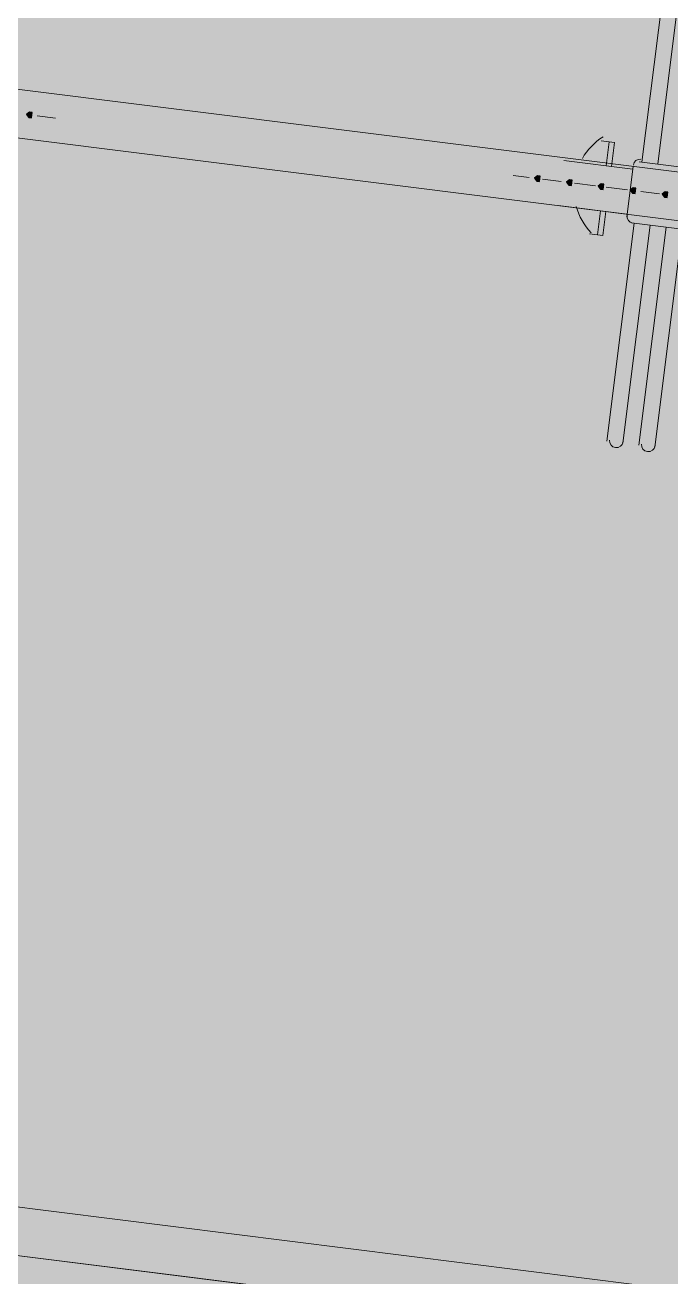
# Model space of a CAD drawing. Header units: metres. Extents: x -4 to 509425, y 7549 to 4732445.
# Drawn here: x 476017.223 to 476019.263, y 4719748.699 to 4719752.655 of the extents above; entities that cross this region are included whole.
import ezdxf

# ---------------------------------------------------------------- set-up
doc = ezdxf.new("R2010")
doc.units = ezdxf.units.M
doc.header["$LTSCALE"] = 0.01
doc.header["$MEASUREMENT"] = 0
doc.layers.get('0').update_dxf_attribs({"lineweight": 0})
doc.layers.add('_SUBESTACIÓN', color=1, linetype='Continuous')
doc.layers.add('SUBESTACION LA VID', color=253, linetype='Continuous')

# ---------------------------------------------------------------- blocks, each defined once
blk = doc.blocks.new('A$Cfff6051d')
at = {"layer": 'SUBESTACION LA VID', "transparency": 33554687}
h = blk.add_hatch(color=256, dxfattribs=at)
h.dxf.hatch_style = 2
h.paths.add_polyline_path([(476017.2444, 4719752.3696), (476017.2455, 4719752.378), (476017.2371, 4719752.3791), (476017.2276, 4719752.3718), (476017.2349, 4719752.3623), (476017.2433, 4719752.3612)])
h = blk.add_hatch(color=256, dxfattribs=at)
h.dxf.hatch_style = 2
h.paths.add_polyline_path([(476017.2444, 4719752.3696), (476017.2455, 4719752.378), (476017.2371, 4719752.3791), (476017.2276, 4719752.3718), (476017.2349, 4719752.3623), (476017.2433, 4719752.3612)])
h = blk.add_hatch(color=256, dxfattribs=at)
h.dxf.hatch_style = 2
h.paths.add_polyline_path([(476018.8489, 4719752.1685), (476018.8499, 4719752.1769), (476018.8415, 4719752.178), (476018.8321, 4719752.1706), (476018.8394, 4719752.1612), (476018.8478, 4719752.1601)])
h = blk.add_hatch(color=256, dxfattribs=at)
h.dxf.hatch_style = 2
h.paths.add_polyline_path([(476018.9497, 4719752.1559), (476018.9507, 4719752.1643), (476018.9423, 4719752.1653), (476018.9329, 4719752.158), (476018.9402, 4719752.1485), (476018.9486, 4719752.1475)])
h = blk.add_hatch(color=256, dxfattribs=at)
h.dxf.hatch_style = 2
h.paths.add_polyline_path([(476019.0505, 4719752.1432), (476019.0515, 4719752.1516), (476019.0431, 4719752.1527), (476019.0337, 4719752.1453), (476019.041, 4719752.1359), (476019.0494, 4719752.1348)])
h = blk.add_hatch(color=256, dxfattribs=at)
h.dxf.hatch_style = 2
h.paths.add_polyline_path([(476019.1513, 4719752.1306), (476019.1523, 4719752.139), (476019.1439, 4719752.14), (476019.1345, 4719752.1327), (476019.1418, 4719752.1232), (476019.1502, 4719752.1222)])
h = blk.add_hatch(color=256, dxfattribs=at)
h.dxf.hatch_style = 2
h.paths.add_polyline_path([(476019.2521, 4719752.1179), (476019.2531, 4719752.1263), (476019.2447, 4719752.1274), (476019.2353, 4719752.1201), (476019.2426, 4719752.1106), (476019.251, 4719752.1095)])
at = {"layer": 'SUBESTACION LA VID', "lineweight": 15}
for p, q in [((476071.4612, 4719745.6493), (475975.7142, 4719757.6531)), ((476071.4423, 4719745.4981), (475975.6953, 4719757.5019)), ((476071.0252, 4719742.1716), (475975.2782, 4719754.1753)), ((476071.0063, 4719742.0204), (475975.2593, 4719754.0241)), ((476019.2587, 4719752.9192), (476019.1713, 4719752.2219)), ((476019.2217, 4719752.2156), (476019.3091, 4719752.9128)), ((476017.32, 4719752.3602), (476017.2612, 4719752.3675)), ((476017.32, 4719752.3602), (476017.2612, 4719752.3675)), ((476019.0432, 4719752.2892), (476019.0684, 4719752.286)), ((476019.1429, 4719752.1999), (476018.9245, 4719752.2273)), ((476019.3309, 4719752.2019), (476019.1629, 4719752.223)), ((476018.8153, 4719752.1727), (476018.7649, 4719752.179)), ((476019.1239, 4719752.0487), (476019.144, 4719752.2083)), ((476018.9161, 4719752.1601), (476018.8573, 4719752.1674)), ((476019.0253, 4719752.1464), (476018.9581, 4719752.1548)), ((476019.1261, 4719752.1337), (476019.0589, 4719752.1422)), ((476019.2269, 4719752.1211), (476019.1681, 4719752.1285)), ((476019.125, 4719752.0571), (476018.9066, 4719752.0845)), ((476019.0483, 4719751.9899), (476019.0578, 4719752.0655)), ((476019.0607, 4719751.3399), (476019.147, 4719752.0287)), ((476019.1974, 4719752.0224), (476019.1111, 4719751.3336)), ((476019.3066, 4719752.0087), (476019.1386, 4719752.0298)), ((476019.1615, 4719751.3273), (476019.2478, 4719752.0161)), ((476019.0315, 4719751.992), (476019.0063, 4719751.9952)), ((476019.2982, 4719752.0098), (476019.2119, 4719751.3209))]:
    blk.add_line(p, q, dxfattribs=at)
for points in [[(476071.4423, 4719745.4981), (476071.4612, 4719745.6493), (475975.7142, 4719757.6531), (475975.6953, 4719757.5019), (476071.4423, 4719745.4981)], [(476071.0063, 4719742.0204), (476071.0252, 4719742.1716), (475975.2782, 4719754.1753), (475975.2593, 4719754.0241), (476071.0063, 4719742.0204)], [(476019.0757, 4719752.2083), (476019.0852, 4719752.2839), (476019.0684, 4719752.286), (476019.0589, 4719752.2104)], [(476019.041, 4719752.0676), (476019.0315, 4719751.992), (476019.0483, 4719751.9899)]]:
    blk.add_lwpolyline(points, dxfattribs=at)
at = {"layer": 'SUBESTACION LA VID'}
for points in [[(476017.2444, 4719752.3696), (476017.2455, 4719752.378), (476017.2371, 4719752.3791), (476017.2276, 4719752.3718), (476017.2349, 4719752.3623), (476017.2433, 4719752.3612)], [(476017.2444, 4719752.3696), (476017.2455, 4719752.378), (476017.2371, 4719752.3791), (476017.2276, 4719752.3718), (476017.2349, 4719752.3623), (476017.2433, 4719752.3612)], [(476018.8489, 4719752.1685), (476018.8499, 4719752.1769), (476018.8415, 4719752.178), (476018.8321, 4719752.1706), (476018.8394, 4719752.1612), (476018.8478, 4719752.1601)], [(476018.9497, 4719752.1559), (476018.9507, 4719752.1643), (476018.9423, 4719752.1653), (476018.9329, 4719752.158), (476018.9402, 4719752.1485), (476018.9486, 4719752.1475)], [(476019.0505, 4719752.1432), (476019.0515, 4719752.1516), (476019.0431, 4719752.1527), (476019.0337, 4719752.1453), (476019.041, 4719752.1359), (476019.0494, 4719752.1348)], [(476019.1513, 4719752.1306), (476019.1523, 4719752.139), (476019.1439, 4719752.14), (476019.1345, 4719752.1327), (476019.1418, 4719752.1232), (476019.1502, 4719752.1222)], [(476019.2521, 4719752.1179), (476019.2531, 4719752.1263), (476019.2447, 4719752.1274), (476019.2353, 4719752.1201), (476019.2426, 4719752.1106), (476019.251, 4719752.1095)]]:
    blk.add_lwpolyline(points, close=True, dxfattribs=at)
at = {"layer": 'SUBESTACION LA VID', "lineweight": 0}
for points in [[(476017.2444, 4719752.3696), (476017.2455, 4719752.378), (476017.2371, 4719752.3791), (476017.2276, 4719752.3718), (476017.2349, 4719752.3623), (476017.2433, 4719752.3612)], [(476017.2444, 4719752.3696), (476017.2455, 4719752.378), (476017.2371, 4719752.3791), (476017.2276, 4719752.3718), (476017.2349, 4719752.3623), (476017.2433, 4719752.3612)], [(476018.8489, 4719752.1685), (476018.8499, 4719752.1769), (476018.8415, 4719752.178), (476018.8321, 4719752.1706), (476018.8394, 4719752.1612), (476018.8478, 4719752.1601)], [(476018.9497, 4719752.1559), (476018.9507, 4719752.1643), (476018.9423, 4719752.1653), (476018.9329, 4719752.158), (476018.9402, 4719752.1485), (476018.9486, 4719752.1475)], [(476019.0505, 4719752.1432), (476019.0515, 4719752.1516), (476019.0431, 4719752.1527), (476019.0337, 4719752.1453), (476019.041, 4719752.1359), (476019.0494, 4719752.1348)], [(476019.1513, 4719752.1306), (476019.1523, 4719752.139), (476019.1439, 4719752.14), (476019.1345, 4719752.1327), (476019.1418, 4719752.1232), (476019.1502, 4719752.1222)], [(476019.2521, 4719752.1179), (476019.2531, 4719752.1263), (476019.2447, 4719752.1274), (476019.2353, 4719752.1201), (476019.2426, 4719752.1106), (476019.251, 4719752.1095)]]:
    blk.add_lwpolyline(points, close=True, dxfattribs=at)
at = {"layer": 'SUBESTACION LA VID', "lineweight": 15}
for points in [[(476019.0488, 4719752.3018), (476019.0217, 4719752.2845), (476018.9992, 4719752.2609), (476018.9833, 4719752.233)], [(476019.1681, 4719752.2309), (476019.1565, 4719752.2323), (476019.1459, 4719752.2241), (476019.1445, 4719752.2125)], [(476018.9642, 4719752.0812), (476018.9728, 4719752.0503), (476018.9888, 4719752.0218), (476019.0107, 4719751.9983)], [(476019.1245, 4719752.0529), (476019.123, 4719752.0413), (476019.1312, 4719752.0307), (476019.1428, 4719752.0293)]]:
    blk.add_open_spline(points, degree=3, dxfattribs=at)
for points in [[(476019.0696, 4719751.343), (476019.0682, 4719751.3314), (476019.0764, 4719751.3209), (476019.088, 4719751.3194), (476019.0996, 4719751.318), (476019.1102, 4719751.3262), (476019.1116, 4719751.3378)], [(476019.1704, 4719751.3304), (476019.169, 4719751.3188), (476019.1772, 4719751.3082), (476019.1888, 4719751.3068), (476019.2004, 4719751.3053), (476019.211, 4719751.3135), (476019.2124, 4719751.3251)]]:
    blk.add_open_spline(points, degree=3, knots=[0, 0, 0, 0, 1, 1, 1, 2, 2, 2, 2], dxfattribs=at)

msp = doc.modelspace()

# ---------------------------------------------------------------- hatches: boundary and pattern name
at = {"layer": '_SUBESTACIÓN', "transparency": 33554559}
h = msp.add_hatch(color=1, dxfattribs=at)
h.dxf.hatch_style = 1
h.paths.add_polyline_path([(475968.6399, 4719805.825), (476089.9386, 4719790.615), (476078.1686, 4719696.74), (475956.8686, 4719711.9502)])

# ---------------------------------------------------------------- block references
at = {"linetype": 'Continuous'}
msp.add_blockref('A$Cfff6051d', (0, 0), dxfattribs=at)

doc.saveas('drawing.dxf')
